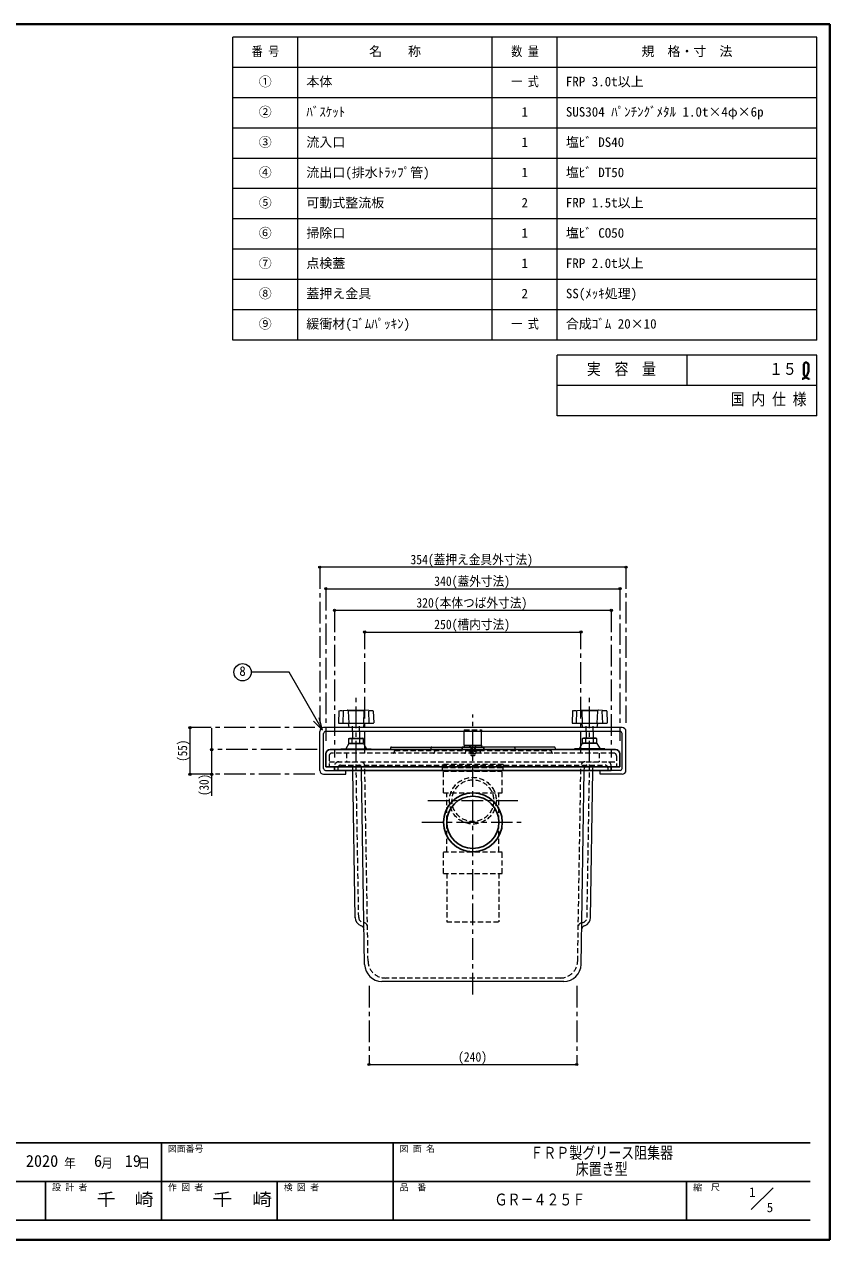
# Model space of a CAD drawing. Units: millimetres at full size, sheet at 1:5; details may follow other scales. Extents: x -1040 to 985, y -707 to 698.
# Drawn here: x 54 to 985, y -707 to 698 of the extents above; entities that cross this region are included whole.
import ezdxf
from ezdxf.enums import TextEntityAlignment as Align

# ---------------------------------------------------------------- set-up
doc = ezdxf.new("R2010")
doc.units = ezdxf.units.MM
doc.header["$LTSCALE"] = 5
doc.header["$PDMODE"] = 32
doc.header["$PDSIZE"] = 2.5
doc.linetypes.add('CHAIN1', pattern=[8, 5, -1, 1, -1])
doc.linetypes.add('DASHED1', pattern=[1.8, 1.2, -0.6])
doc.layers.add('0-0____1', color=7, linetype='Continuous', lineweight=18)
doc.styles.add('ＭＳ ゴシック', font='')
doc.styles.get('ＭＳ ゴシック').set_extended_font_data('MS Gothic')

msp = doc.modelspace()

# ---------------------------------------------------------------- linework, layer by layer
at = {"layer": '0-0____1', "color": 1, "lineweight": 40}
for p, q in [((985.027, 697.509), (-1039.973, 697.509)), ((985.027, -707.491), (985.027, 697.509)), ((985.027, -707.491), (-1039.973, -707.491))]:
    msp.add_line(p, q, dxfattribs=at)
at = {"layer": '0-0____1', "color": 3}
for p, q in [((970.027, 682.509), (295.027, 682.509)), ((295.027, 332.509), (295.027, 682.509)), ((370.027, 332.509), (370.027, 682.509)), ((595.027, 332.509), (595.027, 682.509)), ((670.027, 332.509), (670.027, 682.509)), ((970.027, 332.509), (970.027, 682.509)), ((970.027, 647.509), (295.027, 647.509)), ((970.027, 612.509), (295.027, 612.509)), ((970.027, 577.509), (295.027, 577.509)), ((970.027, 542.509), (295.027, 542.509)), ((970.027, 507.509), (295.027, 507.509)), ((970.027, 472.509), (295.027, 472.509)), ((970.027, 437.509), (295.027, 437.509)), ((970.027, 402.509), (295.027, 402.509)), ((970.027, 367.509), (295.027, 367.509)), ((970.027, 332.509), (295.027, 332.509)), ((820.027, 315.009), (820.027, 280.009)), ((970.027, 280.009), (670.027, 280.009))]:
    msp.add_line(p, q, dxfattribs=at)
at = {"layer": '0-0____1', "color": 4, "linetype": 'CHAIN1', "lineweight": 9}
for p, q in [((395.527, 70.009), (395.527, -109.991)), ((749.527, 70.009), (749.527, -109.991)), ((402.527, 45.009), (402.527, -130.991)), ((742.527, 45.009), (742.527, -130.991)), ((412.527, 20.009), (412.527, -149.991)), ((732.527, 20.009), (732.527, -149.991)), ((447.527, -144.991), (447.527, -4.991)), ((697.527, -144.991), (697.527, -4.991)), ((437.527, -155.991), (437.527, -80.491)), ((707.527, -155.991), (707.527, -80.491)), ((572.527, -423.991), (572.527, -100.491)), ((390.027, -115.491), (245.527, -115.491)), ((392.527, -140.991), (270.527, -140.991)), ((390.027, -169.491), (245.527, -169.491)), ((624.527, -199.991), (520.527, -199.991)), ((513.527, -224.991), (631.527, -224.991)), ((452.527, -413.991), (452.527, -504.991)), ((692.527, -413.991), (692.527, -504.991))]:
    msp.add_line(p, q, dxfattribs=at)
at = {"layer": '0-0____1', "color": 4, "lineweight": 9}
for p, q in [((749.527, 70.009), (395.527, 70.009)), ((402.527, 45.009), (742.527, 45.009)), ((732.527, 20.009), (412.527, 20.009)), ((447.527, -4.991), (697.527, -4.991)), ((245.527, -115.491), (245.527, -169.491)), ((270.527, -115.991), (270.527, -194.491)), ((562.527, -135.991), (562.527, -119.991)), ((582.527, -135.991), (582.527, -119.991)), ((477.477, -138.991), (477.477, -139.991)), ((478.477, -137.991), (525.115, -137.991)), ((666.577, -137.991), (619.939, -137.991)), ((667.577, -138.991), (667.577, -139.991)), ((436.531, -335.325), (433.692, -164.991)), ((708.523, -335.325), (711.362, -164.991)), ((452.527, -504.991), (692.527, -504.991))]:
    msp.add_line(p, q, dxfattribs=at)
at = {"layer": '0-0____1'}
for p, q in [((417.66, -96.426), (417.176, -109.974)), ((418.135, -95.944), (427.286, -95.503)), ((422.404, -110.491), (422.904, -96.491)), ((427.768, -95.491), (447.286, -95.491)), ((428.538, -96.491), (429.038, -110.491)), ((446.516, -96.491), (446.016, -110.491)), ((456.919, -95.944), (447.768, -95.503)), ((452.65, -110.491), (452.15, -96.491)), ((457.394, -96.426), (457.878, -109.974)), ((687.66, -96.426), (687.176, -109.974)), ((688.135, -95.944), (697.286, -95.503)), ((692.404, -110.491), (692.904, -96.491)), ((697.768, -95.491), (717.286, -95.491)), ((698.538, -96.491), (699.038, -110.491)), ((716.516, -96.491), (716.016, -110.491)), ((726.919, -95.944), (717.768, -95.503)), ((722.65, -110.491), (722.15, -96.491)), ((727.394, -96.426), (727.878, -109.974)), ((398.787, -118.572), (388.18, -107.966)), ((398.787, -118.572), (394.905, -104.083)), ((417.675, -110.491), (457.379, -110.491)), ((428.527, -110.491), (429.027, -115.491)), ((446.527, -110.491), (446.027, -115.491)), ((687.675, -110.491), (727.379, -110.491)), ((698.527, -110.491), (699.027, -115.491)), ((716.527, -110.491), (716.027, -115.491)), ((395.527, -164.991), (395.527, -119.991)), ((745.027, -115.491), (400.027, -115.491)), ((400.027, -162.741), (400.027, -122.241)), ((742.777, -119.991), (402.277, -119.991)), ((433.527, -119.991), (433.527, -127.591)), ((441.527, -119.991), (441.527, -127.591)), ((703.527, -119.991), (703.527, -127.591)), ((711.527, -119.991), (711.527, -127.591)), ((745.027, -162.741), (745.027, -122.241)), ((749.527, -164.991), (749.527, -119.991)), ((420.027, -139.991), (420.027, -140.991)), ((420.027, -139.991), (455.027, -139.991)), ((429.027, -133.991), (425.527, -139.991)), ((429.027, -133.991), (446.027, -133.991)), ((429.127, -133.591), (429.127, -127.991)), ((429.127, -127.991), (445.927, -127.991)), ((429.127, -133.591), (445.927, -133.591)), ((430.327, -127.591), (444.727, -127.591)), ((433.127, -133.591), (433.127, -127.991)), ((441.927, -127.991), (444.727, -127.591)), ((441.927, -133.591), (441.927, -127.991)), ((441.927, -133.591), (444.727, -133.991)), ((445.927, -127.991), (444.727, -127.591)), ((445.927, -133.591), (444.727, -133.991)), ((445.927, -133.591), (445.927, -127.991)), ((446.027, -133.991), (449.527, -139.991)), ((455.027, -139.991), (455.027, -140.991)), ((524.115, -138.991), (524.115, -139.991)), ((525.115, -137.991), (561.027, -137.991)), ((562.527, -135.991), (562.527, -137.991)), ((562.527, -135.991), (582.527, -135.991)), ((582.527, -135.991), (582.527, -137.991)), ((619.939, -137.991), (584.027, -137.991)), ((620.939, -138.991), (620.939, -139.991)), ((690.027, -139.991), (690.027, -140.991)), ((725.027, -139.991), (690.027, -139.991)), ((699.027, -133.991), (695.527, -139.991)), ((716.027, -133.991), (699.027, -133.991)), ((699.127, -127.991), (700.327, -127.591)), ((715.927, -127.991), (699.127, -127.991)), ((699.127, -133.591), (699.127, -127.991)), ((699.127, -133.591), (700.327, -133.991)), ((715.927, -133.591), (699.127, -133.591)), ((714.727, -127.591), (700.327, -127.591)), ((703.127, -127.991), (700.327, -127.591)), ((703.127, -133.591), (700.327, -133.991)), ((703.127, -133.591), (703.127, -127.991)), ((711.927, -133.591), (711.927, -127.991)), ((715.927, -133.591), (715.927, -127.991)), ((716.027, -133.991), (719.527, -139.991)), ((725.027, -139.991), (725.027, -140.991)), ((402.277, -164.991), (412.527, -164.991)), ((425.527, -169.491), (425.527, -164.991)), ((447.432, -389.325), (443.693, -164.991)), ((697.622, -389.325), (701.361, -164.991)), ((719.527, -169.491), (719.527, -164.991)), ((742.777, -164.991), (732.527, -164.991)), ((400.027, -169.491), (425.527, -169.491)), ((745.027, -169.491), (719.527, -169.491)), ((677.625, -408.991), (467.429, -408.991)), ((894.416, -672.745), (919.67, -647.491))]:
    msp.add_line(p, q, dxfattribs=at)
at = {"layer": '0-0____1', "color": 4, "linetype": 'DASHED1', "lineweight": 9}
for p, q in [((433.527, -119.991), (433.527, -110.491)), ((441.527, -119.991), (441.527, -110.491)), ((703.527, -119.991), (703.527, -110.491)), ((711.527, -119.991), (711.527, -110.491)), ((562.527, -117.991), (562.527, -119.991)), ((568.777, -135.991), (570.527, -137.991)), ((570.027, -137.991), (568.777, -135.991)), ((570.027, -137.991), (570.027, -141.991)), ((570.527, -137.991), (570.527, -147.791)), ((576.277, -135.991), (574.527, -137.991)), ((574.527, -137.991), (574.527, -147.791)), ((575.027, -137.991), (576.277, -135.991)), ((575.027, -137.991), (575.027, -141.991)), ((426.527, -144.991), (426.527, -154.991)), ((481.477, -142.991), (481.477, -143.991)), ((482.477, -141.991), (565.027, -141.991)), ((528.115, -142.991), (528.115, -143.991)), ((567.527, -141.991), (567.527, -142.791)), ((577.527, -142.791), (567.527, -142.791)), ((569.027, -142.991), (569.027, -145.291)), ((569.177, -145.591), (569.027, -145.291)), ((569.177, -145.591), (575.877, -145.591)), ((570.277, -141.991), (570.277, -142.791)), ((570.727, -147.991), (570.527, -147.791)), ((574.527, -147.791), (570.527, -147.791)), ((574.327, -147.991), (570.727, -147.991)), ((572.527, -142.991), (572.527, -145.291)), ((574.527, -147.791), (574.327, -147.991)), ((574.777, -141.991), (574.777, -142.791)), ((575.877, -145.591), (576.027, -145.291)), ((576.027, -142.991), (576.027, -145.291)), ((577.527, -141.991), (577.527, -142.791)), ((580.027, -141.991), (662.577, -141.991)), ((663.577, -142.991), (663.577, -143.991)), ((718.527, -144.991), (718.527, -154.991)), ((416.527, -161.991), (416.527, -164.991)), ((419.527, -158.991), (725.527, -158.991)), ((433.692, -164.991), (433.525, -154.991)), ((440.529, -335.22), (437.526, -154.991)), ((443.693, -164.991), (443.642, -161.941)), ((451.366, -385.325), (447.609, -159.908)), ((537.527, -158.214), (537.527, -161.395)), ((607.527, -158.214), (537.527, -158.214)), ((537.527, -161.395), (607.527, -161.395)), ((537.527, -165.638), (607.527, -165.638)), ((538.527, -165.991), (606.527, -165.991)), ((538.527, -190.991), (538.527, -165.991)), ((606.527, -190.991), (606.527, -165.991)), ((607.527, -158.214), (607.527, -161.395)), ((607.527, -165.638), (607.527, -161.749)), ((693.688, -385.325), (697.445, -159.908)), ((701.361, -164.991), (701.412, -161.941)), ((704.525, -335.22), (707.528, -154.991)), ((711.362, -164.991), (711.529, -154.991)), ((728.527, -161.991), (728.527, -164.991)), ((538.527, -190.991), (606.527, -190.991)), ((542.352, -258.991), (542.352, -190.991)), ((602.702, -258.991), (602.702, -190.991)), ((538.527, -283.991), (538.527, -258.991)), ((538.527, -258.991), (606.527, -258.991)), ((542.352, -283.991), (542.352, -339.991)), ((602.702, -283.991), (602.702, -339.991)), ((542.352, -339.991), (602.702, -339.991)), ((673.691, -404.991), (471.363, -404.991))]:
    msp.add_line(p, q, dxfattribs=at)
at = {"layer": '0-0____1', "color": 5, "lineweight": 25}
for p, q in [((560.027, -138.991), (560.027, -139.991)), ((561.027, -137.991), (584.027, -137.991)), ((585.027, -138.991), (585.027, -139.991)), ((402.527, -145.991), (402.527, -160.991)), ((407.527, -140.991), (737.527, -140.991)), ((742.527, -145.991), (742.527, -160.991)), ((402.527, -160.991), (742.527, -160.991)), ((732.527, -160.991), (732.527, -164.991))]:
    msp.add_line(p, q, dxfattribs=at)
at = {"layer": '0-0____1', "linetype": 'DASHED1'}
for p, q in [((406.527, -147.991), (406.527, -160.991)), ((735.527, -144.991), (409.527, -144.991)), ((564.027, -142.991), (564.027, -143.991)), ((565.027, -141.991), (580.027, -141.991)), ((581.027, -142.991), (581.027, -143.991)), ((738.527, -147.991), (738.527, -160.991)), ((406.527, -154.991), (738.527, -154.991)), ((412.527, -159.991), (412.527, -160.991)), ((732.527, -159.991), (732.527, -160.991))]:
    msp.add_line(p, q, dxfattribs=at)
at = {"layer": '0-0____1', "color": 6, "lineweight": 25}
for p, q in [((-1017.473, -595.706), (962.527, -595.706)), ((212.527, -595.706), (212.527, -684.991)), ((480.384, -684.991), (480.384, -595.706)), ((962.527, -640.349), (-55.33, -640.349)), ((78.598, -684.991), (78.598, -640.349)), ((346.456, -684.991), (346.456, -640.349)), ((819.67, -684.991), (819.67, -640.349)), ((962.527, -684.991), (-1017.473, -684.991))]:
    msp.add_line(p, q, dxfattribs=at)
at = {"layer": '0-0____1', "color": 3}
for points in [[(970.027, 245.009), (970.027, 315.009), (670.027, 315.009)], [(970.027, 245.009), (670.027, 245.009), (670.027, 315.009)]]:
    msp.add_lwpolyline(points, dxfattribs=at)
at = {"layer": '0-0____1', "color": 1, "lineweight": 40}
for points in [[(953.141, 287.577), (953.547, 287.722), (954.24, 287.977), (954.918, 288.25), (955.572, 288.553), (956.193, 288.895), (956.77, 289.29), (957.082, 289.547), (957.34, 289.793), (957.753, 290.253), (958.127, 290.755), (958.469, 291.291), (958.783, 291.852), (959.072, 292.431), (959.231, 292.771), (959.387, 293.122), (959.642, 293.73), (959.874, 294.341), (960.082, 294.954), (960.262, 295.567), (960.412, 296.179), (960.485, 296.533), (960.553, 296.931), (960.639, 297.62), (960.689, 298.317), (960.71, 299.032), (960.706, 299.771), (960.683, 300.544), (960.664, 301.01), (960.631, 301.652), (960.538, 302.784), (960.367, 303.888), (960.077, 304.896), (959.632, 305.738), (958.991, 306.346), (958.515, 306.563), (958.338, 306.61), (958.017, 306.661), (957.684, 306.673), (957.348, 306.645)], [(957.348, 306.645), (957.021, 306.576), (956.712, 306.467), (956.544, 306.384), (956.297, 306.22), (955.937, 305.861), (955.651, 305.424), (955.433, 304.927), (955.271, 304.392), (955.158, 303.839), (955.112, 303.518), (955.067, 303.093), (955.03, 302.378), (955.031, 301.679), (955.054, 300.99), (955.085, 300.305), (955.108, 299.62), (955.112, 299.219), (955.099, 298.613), (955.043, 297.555), (954.979, 296.49), (954.946, 295.427), (954.985, 294.378), (955.136, 293.352), (955.291, 292.771), (955.386, 292.494), (955.582, 292.024), (955.814, 291.568), (956.08, 291.128), (956.378, 290.706), (956.702, 290.306), (956.903, 290.085), (957.054, 289.928), (957.325, 289.669), (957.607, 289.423), (957.899, 289.191), (958.2, 288.971), (958.51, 288.765), (958.694, 288.652), (958.934, 288.512)], [(958.934, 288.512), (959.358, 288.285), (959.79, 288.074), (960.229, 287.876), (960.673, 287.687), (961.12, 287.503), (961.38, 287.398)]]:
    msp.add_lwpolyline(points, dxfattribs=at)
at = {"layer": '0-0____1'}
for points in [[(398.787, -118.572), (360.044, -51.468), (316.284, -51.468)], [(429.127, -127.991), (430.327, -127.591), (433.127, -127.991)], [(429.127, -133.591), (430.327, -133.991), (433.127, -133.591), (437.527, -133.991), (441.927, -133.591)], [(433.127, -127.991), (437.527, -127.591), (441.927, -127.991)], [(711.927, -127.991), (707.527, -127.591), (703.127, -127.991)], [(715.927, -133.591), (714.727, -133.991), (711.927, -133.591), (707.527, -133.991), (703.127, -133.591)], [(715.927, -127.991), (714.727, -127.591), (711.927, -127.991)]]:
    msp.add_lwpolyline(points, dxfattribs=at)
at = {"layer": '0-0____1', "color": 4, "linetype": 'DASHED1', "lineweight": 9}
for points in [[(562.527, -117.991), (582.527, -117.991), (582.527, -119.991)], [(537.527, -165.638), (537.527, -161.749), (607.527, -161.749)], [(538.527, -283.991), (606.527, -283.991), (606.527, -258.991)]]:
    msp.add_lwpolyline(points, dxfattribs=at)
at = {"layer": '0-0____1', "color": 5, "lineweight": 25}
msp.add_lwpolyline([(412.527, -160.991), (412.527, -164.991), (732.527, -164.991)], dxfattribs=at)
at = {"layer": '0-0____1'}
msp.add_circle((306.284, -51.468), 10, dxfattribs=at)
at = {"layer": '0-0____1', "color": 4, "linetype": 'DASHED1', "lineweight": 9}
for radius in [27, 24.15]:
    msp.add_circle((572.527, -199.991), radius, dxfattribs=at)
at = {"layer": '0-0____1', "color": 5, "lineweight": 25}
for radius in [34, 30.175]:
    msp.add_circle((572.527, -224.991), radius, dxfattribs=at)
at = {"layer": '0-0____1'}
for centre, radius, start, end in [((420.281, -103.123), 7.131, 68.41681, 111.58319), ((418.159, -96.444), 0.5, 92.76051, 177.95459), ((427.768, -105.491), 10, 90, 92.76051), ((437.527, -177.047), 81.055, 83.6327, 96.3673), ((447.286, -105.491), 10, 87.23949, 90), ((454.773, -103.123), 7.131, 68.41681, 111.58319), ((456.895, -96.444), 0.5, 2.04541, 87.23949), ((690.281, -103.123), 7.131, 68.41681, 111.58319), ((688.159, -96.444), 0.5, 92.76051, 177.95459), ((697.768, -105.491), 10, 90, 92.76051), ((707.527, -177.047), 81.055, 83.6327, 96.3673), ((717.286, -105.491), 10, 87.23949, 90), ((724.773, -103.123), 7.131, 68.41681, 111.58319), ((726.895, -96.444), 0.5, 2.04541, 87.23949), ((417.675, -109.991), 0.5, 177.95459, 270), ((457.379, -109.991), 0.5, 270, 2.04541), ((687.675, -109.991), 0.5, 177.95459, 270), ((727.379, -109.991), 0.5, 270, 2.04541), ((400.027, -119.991), 4.5, 90, 180), ((402.277, -122.241), 2.25, 90, 180), ((742.777, -122.241), 2.25, 0, 90), ((745.027, -119.991), 4.5, 0, 90), ((523.115, -139.991), 1, 270, 0), ((525.115, -138.991), 1, 90, 180), ((619.939, -138.991), 1, 0, 90), ((621.939, -139.991), 1, 180, 270), ((400.027, -164.991), 4.5, 180, 270), ((402.277, -162.741), 2.25, 180, 270), ((742.777, -162.741), 2.25, 270, 0), ((745.027, -164.991), 4.5, 270, 0), ((467.429, -388.991), 20, 180.95484, 270), ((677.625, -388.991), 20, 270, 359.04516)]:
    msp.add_arc(centre, radius, start, end, dxfattribs=at)
at = {"layer": '0-0____1', "color": 4, "lineweight": 9}
for centre, radius, start, end in [((476.477, -139.991), 1, 270, 0), ((478.477, -138.991), 1, 90, 180), ((666.577, -138.991), 1, 0, 90), ((668.577, -139.991), 1, 180, 270), ((446.526, -334.991), 10.001, 180, 251.4855), ((698.528, -334.991), 10.001, 288.5145, 0), ((441.763, -349.216), 5, 0.95484, 71.4855), ((703.291, -349.216), 5, 108.5145, 179.04516)]:
    msp.add_arc(centre, radius, start, end, dxfattribs=at)
at = {"layer": '0-0____1', "color": 5, "lineweight": 25}
for centre, radius, start, end in [((559.027, -139.991), 1, 270, 0), ((561.027, -138.991), 1, 90, 180), ((584.027, -138.991), 1, 0, 90), ((586.027, -139.991), 1, 180, 270), ((407.527, -145.991), 5, 90, 180), ((737.527, -145.991), 5, 0, 90)]:
    msp.add_arc(centre, radius, start, end, dxfattribs=at)
at = {"layer": '0-0____1', "linetype": 'DASHED1'}
for centre, radius, start, end in [((409.527, -147.991), 3, 90, 180), ((563.027, -143.991), 1, 270, 0), ((565.027, -142.991), 1, 90, 180), ((580.027, -142.991), 1, 0, 90), ((582.027, -143.991), 1, 180, 270), ((735.527, -147.991), 3, 0, 90), ((417.527, -159.991), 5, 90, 180), ((727.527, -159.991), 5, 0, 90)]:
    msp.add_arc(centre, radius, start, end, dxfattribs=at)
at = {"layer": '0-0____1', "color": 4, "linetype": 'DASHED1', "lineweight": 9}
for centre, radius, start, end in [((480.477, -143.991), 1, 270, 0), ((482.477, -142.991), 1, 90, 180), ((527.115, -143.991), 1, 270, 0), ((529.115, -142.991), 1, 90, 180), ((569.227, -142.991), 0.2, 90, 180), ((567.67, -109.905), 35.718, 272.41869, 277.81594), ((572.327, -142.991), 0.2, 0, 90), ((572.727, -142.991), 0.2, 90, 180), ((577.384, -109.905), 35.718, 262.18406, 267.58131), ((575.827, -142.991), 0.2, 0, 90), ((662.577, -142.991), 1, 0, 90), ((664.577, -143.991), 1, 180, 270), ((419.527, -161.991), 3, 90, 180), ((440.643, -161.991), 3, 0.95484, 90), ((442.61, -159.991), 5, 0.95484, 90), ((702.444, -159.991), 5, 90, 179.04516), ((704.411, -161.991), 3, 90, 179.04516), ((725.527, -161.991), 3, 0, 90), ((446.526, -334.991), 6.001, 180, 265.73959), ((698.528, -334.991), 6.001, 274.26041, 0), ((445.709, -345.962), 5, 0.95484, 85.73959), ((699.345, -345.962), 5, 94.26041, 179.04516), ((471.363, -384.991), 20, 180.95484, 270), ((673.691, -384.991), 20, 270, 359.04516)]:
    msp.add_arc(centre, radius, start, end, dxfattribs=at)
at = {"layer": '0-0____1', "color": 1}
for p in [(395.527, 70.009), (749.527, 70.009), (402.527, 45.009), (742.527, 45.009), (412.527, 20.009), (732.527, 20.009), (447.527, -4.991), (697.527, -4.991), (245.527, -115.491), (270.527, -140.991), (245.527, -169.491), (270.527, -169.491), (452.527, -504.991), (692.527, -504.991)]:
    msp.add_point(p, dxfattribs=at)

# ---------------------------------------------------------------- texts
at = {"layer": '0-0____1', "style": 'ＭＳ ゴシック'}
for s, height, width, p in [('番 号', 11, 0.85, (316.902, 657.509)), ('数 量', 11, 0.85, (616.902, 657.509)), ('一 式', 11, 0.85, (616.902, 622.509)), ('一 式', 11, 0.85, (616.902, 342.509)), ('実\u3000容\u3000量', 13.75, 0.85, (704.402, 288.134)), ('１５', 13.75, 0.85, (915.027, 288.134)), ('国 内 仕 様', 13.75, 0.85, (870.652, 253.134)), ('354(蓋押え金具外寸法)', 11, 0.9, (500.339, 70.009)), ('340(蓋外寸法)', 11, 0.9, (527.839, 45.009)), ('320(本体つば外寸法)', 11, 0.9, (507.214, 20.009)), ('250(槽内寸法)', 11, 0.9, (527.839, -4.991)), ('(240)', 11, 0.9, (555.339, -504.991)), ('ＦＲＰ製グリース阻集器', 13.75, 0.8, (638.956, -618.027)), ('床置き型', 13.75, 0.8, (691.456, -636.777)), ('千\u3000崎', 14.66, 1.1, (137.527, -672.67)), ('千\u3000崎', 14.66, 1.15, (271.456, -672.67)), ('ＧＲ－４２５Ｆ', 13.75, 0.8, (597.527, -672.045))]:
    msp.add_text(s, height=height, dxfattribs=dict(at, width=width)).set_placement(p, align=Align.BOTTOM_LEFT)
for s, height, p in [('名\u3000\u3000称', 11, (452.527, 657.509)), ('規\u3000格・寸\u3000法', 11, (767.527, 657.509)), ('①', 11, (325.027, 622.509)), ('本体', 11, (380.027, 622.509)), ('FRP 3.0t以上', 11, (680.027, 622.509)), ('②', 11, (325.027, 587.509)), ('ﾊﾞｽｹｯﾄ', 11, (380.027, 587.509)), ('1', 11, (628.777, 587.509)), ('SUS304 ﾊﾟﾝﾁﾝｸﾞﾒﾀﾙ 1.0t×4φ×6p', 11, (680.027, 587.509)), ('③', 11, (325.027, 552.509)), ('流入口', 11, (380.027, 552.509)), ('1', 11, (628.777, 552.509)), ('塩ﾋﾞ DS40', 11, (680.027, 552.509)), ('④', 11, (325.027, 517.509)), ('流出口(排水ﾄﾗｯﾌﾟ管)', 11, (380.027, 517.509)), ('1', 11, (628.777, 517.509)), ('塩ﾋﾞ DT50', 11, (680.027, 517.509)), ('⑤', 11, (325.027, 482.509)), ('可動式整流板', 11, (380.027, 482.509)), ('2', 11, (628.777, 482.509)), ('FRP 1.5t以上', 11, (680.027, 482.509)), ('⑥', 11, (325.027, 447.509)), ('掃除口', 11, (380.027, 447.509)), ('1', 11, (628.777, 447.509)), ('塩ﾋﾞ CO50', 11, (680.027, 447.509)), ('⑦', 11, (325.027, 412.509)), ('点検蓋', 11, (380.027, 412.509)), ('1', 11, (628.777, 412.509)), ('FRP 2.0t以上', 11, (680.027, 412.509)), ('⑧', 11, (325.027, 377.509)), ('蓋押え金具', 11, (380.027, 377.509)), ('2', 11, (628.777, 377.509)), ('SS(ﾒｯｷ処理)', 11, (680.027, 377.509)), ('⑨', 11, (325.027, 342.509)), ('緩衝材(ｺﾞﾑﾊﾟｯｷﾝ)', 11, (380.027, 342.509)), ('合成ｺﾞﾑ 20×10', 11, (680.027, 342.509)), ('8', 11, (302.534, -58.968)), ('図面番号', 7.331, (220.027, -608.206)), ('図 面 名', 7.331, (487.884, -608.206)), ('2020', 13.75, (55.777, -627.402)), ('6', 13.75, (134.527, -627.402)), ('19', 13.75, (170.152, -627.402)), ('設 計 者', 7.331, (86.098, -652.849)), ('作 図 者', 7.331, (220.027, -652.849)), ('検 図 者', 7.331, (353.956, -652.849)), ('品\u3000番', 7.331, (487.884, -652.849)), ('縮\u3000尺', 7.331, (827.17, -652.849)), ('1', 11, (891.876, -661.253)), ('5', 11, (912.236, -678.943))]:
    msp.add_text(s, height=height, dxfattribs=at).set_placement(p, align=Align.BOTTOM_LEFT)
at = {"layer": '0-0____1', "style": 'ＭＳ ゴシック', "width": 0.85}
for s, p in [('(55)', (245.527, -154.991)), ('(30)', (270.527, -194.491))]:
    msp.add_text(s, height=11, rotation=90, dxfattribs=at).set_placement(p, align=Align.BOTTOM_LEFT)
at = {"layer": '0-0____1', "insert": (100.027, -625.527), "char_height": 11, "attachment_point": 7, "style": 'ＭＳ ゴシック'}
msp.add_mtext('\\T1.27;\\W0.9;年\\~\\~\\~月\\~\\~\\~日', dxfattribs=at)

doc.saveas('drawing.dxf')
